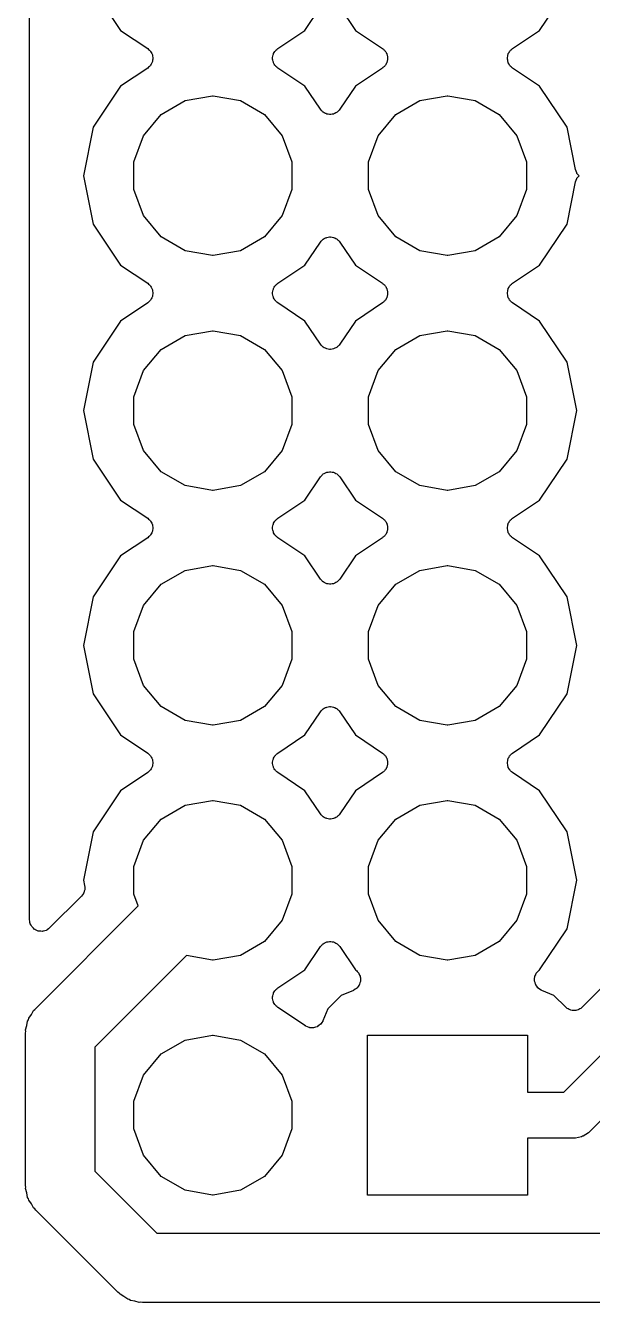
# Model space of a CAD drawing. Extents: x 99.6 to 135.3, y -116.3 to -28.5.
# Drawn here: x 99.57 to 105.71, y -116.33 to -102.52 of the extents above; entities that cross this region are included whole.
import ezdxf

# ---------------------------------------------------------------- set-up
doc = ezdxf.new("R2010")
doc.units = 0
doc.header["$MEASUREMENT"] = 0
doc.layers.add('BLACK', color=7, linetype='CONTINUOUS')

msp = doc.modelspace()

# ---------------------------------------------------------------- linework, layer by layer
at = {"layer": 'Black'}
for p, q in [((99.618, -112.187), (99.618, -28.625)), ((100.306, -102.124), (100.603, -102.568)), ((105.137, -102.568), (105.434, -102.124)), ((102.597, -102.568), (102.764, -102.318)), ((102.976, -102.318), (103.143, -102.568)), ((100.603, -102.568), (100.896, -102.764)), ((102.304, -102.764), (102.597, -102.568)), ((103.143, -102.568), (103.436, -102.764)), ((104.844, -102.764), (105.137, -102.568)), ((100.896, -102.764), (100.906, -102.774)), ((100.906, -102.774), (100.917, -102.782)), ((100.917, -102.782), (100.922, -102.789)), ((100.922, -102.789), (100.928, -102.795)), ((100.928, -102.795), (100.934, -102.807)), ((100.934, -102.807), (100.942, -102.819)), ((100.942, -102.819), (100.944, -102.827)), ((100.944, -102.827), (100.948, -102.834)), ((100.948, -102.834), (100.949, -102.848)), ((100.949, -102.848), (100.952, -102.862)), ((100.952, -102.878), (100.949, -102.892)), ((100.952, -102.862), (100.952, -102.87)), ((100.952, -102.87), (100.952, -102.878)), ((102.248, -102.862), (102.251, -102.848)), ((102.248, -102.87), (102.248, -102.862)), ((102.248, -102.878), (102.248, -102.87)), ((102.251, -102.892), (102.248, -102.878)), ((102.251, -102.848), (102.252, -102.834)), ((102.252, -102.834), (102.256, -102.827)), ((102.256, -102.827), (102.258, -102.819)), ((102.258, -102.819), (102.266, -102.807)), ((102.266, -102.807), (102.272, -102.795)), ((102.272, -102.795), (102.278, -102.789)), ((102.278, -102.789), (102.283, -102.782)), ((102.283, -102.782), (102.294, -102.774)), ((102.294, -102.774), (102.304, -102.764)), ((103.436, -102.764), (103.441, -102.769)), ((103.441, -102.769), (103.447, -102.773)), ((103.447, -102.773), (103.452, -102.778)), ((103.452, -102.778), (103.457, -102.782)), ((103.457, -102.782), (103.462, -102.789)), ((103.462, -102.789), (103.468, -102.795)), ((103.468, -102.795), (103.471, -102.801)), ((103.471, -102.801), (103.476, -102.806)), ((103.476, -102.806), (103.478, -102.813)), ((103.478, -102.813), (103.482, -102.819)), ((103.482, -102.819), (103.484, -102.827)), ((103.484, -102.827), (103.488, -102.834)), ((103.488, -102.834), (103.488, -102.841)), ((103.488, -102.841), (103.491, -102.848)), ((103.491, -102.848), (103.491, -102.855)), ((103.491, -102.855), (103.492, -102.862)), ((103.492, -102.878), (103.491, -102.885)), ((103.492, -102.862), (103.492, -102.87)), ((103.492, -102.87), (103.492, -102.878)), ((104.788, -102.862), (104.791, -102.848)), ((104.788, -102.87), (104.788, -102.862)), ((104.788, -102.878), (104.788, -102.87)), ((104.791, -102.892), (104.788, -102.878)), ((104.791, -102.848), (104.792, -102.834)), ((104.792, -102.834), (104.796, -102.827)), ((104.796, -102.827), (104.798, -102.819)), ((104.798, -102.819), (104.806, -102.807)), ((104.806, -102.807), (104.812, -102.795)), ((104.812, -102.795), (104.818, -102.789)), ((104.818, -102.789), (104.823, -102.782)), ((104.823, -102.782), (104.834, -102.774)), ((104.834, -102.774), (104.844, -102.764)), ((100.896, -102.976), (100.603, -103.172)), ((100.906, -102.966), (100.896, -102.976)), ((100.917, -102.958), (100.906, -102.966)), ((100.922, -102.951), (100.917, -102.958)), ((100.928, -102.945), (100.922, -102.951)), ((100.934, -102.933), (100.928, -102.945)), ((100.942, -102.921), (100.934, -102.933)), ((100.944, -102.913), (100.942, -102.921)), ((100.948, -102.906), (100.944, -102.913)), ((100.949, -102.892), (100.948, -102.906)), ((102.252, -102.906), (102.251, -102.892)), ((102.256, -102.913), (102.252, -102.906)), ((102.258, -102.921), (102.256, -102.913)), ((102.266, -102.933), (102.258, -102.921)), ((102.272, -102.945), (102.266, -102.933)), ((102.278, -102.951), (102.272, -102.945)), ((102.283, -102.958), (102.278, -102.951)), ((102.294, -102.966), (102.283, -102.958)), ((102.304, -102.976), (102.294, -102.966)), ((102.597, -103.172), (102.304, -102.976)), ((103.436, -102.976), (103.143, -103.172)), ((103.441, -102.971), (103.436, -102.976)), ((103.447, -102.967), (103.441, -102.971)), ((103.452, -102.962), (103.447, -102.967)), ((103.457, -102.958), (103.452, -102.962)), ((103.462, -102.951), (103.457, -102.958)), ((103.468, -102.945), (103.462, -102.951)), ((103.471, -102.939), (103.468, -102.945)), ((103.476, -102.933), (103.471, -102.939)), ((103.478, -102.927), (103.476, -102.933)), ((103.482, -102.921), (103.478, -102.927)), ((103.484, -102.913), (103.482, -102.921)), ((103.488, -102.906), (103.484, -102.913)), ((103.491, -102.892), (103.488, -102.899)), ((103.488, -102.899), (103.488, -102.906)), ((103.491, -102.885), (103.491, -102.892)), ((104.792, -102.906), (104.791, -102.892)), ((104.796, -102.913), (104.792, -102.906)), ((104.798, -102.921), (104.796, -102.913)), ((104.806, -102.933), (104.798, -102.921)), ((104.812, -102.945), (104.806, -102.933)), ((104.818, -102.951), (104.812, -102.945)), ((104.823, -102.958), (104.818, -102.951)), ((104.834, -102.966), (104.823, -102.958)), ((104.844, -102.976), (104.834, -102.966)), ((105.137, -103.172), (104.844, -102.976)), ((100.603, -103.172), (100.306, -103.616)), ((101.301, -103.328), (101.597, -103.276)), ((101.597, -103.276), (101.603, -103.276)), ((101.603, -103.276), (101.899, -103.328)), ((102.764, -103.422), (102.597, -103.172)), ((103.143, -103.172), (102.976, -103.422)), ((103.841, -103.328), (104.137, -103.276)), ((104.137, -103.276), (104.143, -103.276)), ((104.143, -103.276), (104.439, -103.328)), ((105.434, -103.616), (105.137, -103.172)), ((101.042, -103.478), (101.301, -103.328)), ((101.899, -103.328), (102.158, -103.478)), ((102.774, -103.432), (102.764, -103.422)), ((102.782, -103.443), (102.774, -103.432)), ((102.966, -103.432), (102.958, -103.443)), ((102.976, -103.422), (102.966, -103.432)), ((103.582, -103.478), (103.841, -103.328)), ((104.439, -103.328), (104.698, -103.478)), ((100.849, -103.708), (101.042, -103.478)), ((102.158, -103.478), (102.351, -103.708)), ((102.789, -103.448), (102.782, -103.443)), ((102.795, -103.454), (102.789, -103.448)), ((102.807, -103.46), (102.795, -103.454)), ((102.819, -103.467), (102.807, -103.46)), ((102.827, -103.469), (102.819, -103.467)), ((102.834, -103.473), (102.827, -103.469)), ((102.848, -103.475), (102.834, -103.473)), ((102.862, -103.478), (102.848, -103.475)), ((102.87, -103.477), (102.862, -103.478)), ((102.878, -103.478), (102.87, -103.477)), ((102.892, -103.475), (102.878, -103.478)), ((102.906, -103.473), (102.892, -103.475)), ((102.913, -103.469), (102.906, -103.473)), ((102.921, -103.467), (102.913, -103.469)), ((102.933, -103.46), (102.921, -103.467)), ((102.945, -103.454), (102.933, -103.46)), ((102.951, -103.448), (102.945, -103.454)), ((102.958, -103.443), (102.951, -103.448)), ((103.389, -103.708), (103.582, -103.478)), ((104.698, -103.478), (104.891, -103.708)), ((100.306, -103.616), (100.202, -104.14)), ((100.746, -103.99), (100.849, -103.708)), ((102.351, -103.708), (102.454, -103.99)), ((103.286, -103.99), (103.389, -103.708)), ((104.891, -103.708), (104.994, -103.99)), ((105.525, -104.074), (105.434, -103.616)), ((100.746, -104.29), (100.746, -103.99)), ((102.454, -103.99), (102.454, -104.29)), ((103.286, -104.29), (103.286, -103.99)), ((104.994, -103.99), (104.994, -104.29)), ((105.532, -104.092), (105.525, -104.074)), ((105.538, -104.11), (105.532, -104.092)), ((105.54, -104.112), (105.538, -104.11)), ((105.541, -104.115), (105.54, -104.112)), ((105.554, -104.129), (105.541, -104.115)), ((100.202, -104.14), (100.306, -104.664)), ((105.434, -104.664), (105.525, -104.206)), ((105.525, -104.206), (105.532, -104.188)), ((105.532, -104.188), (105.538, -104.17)), ((105.538, -104.17), (105.54, -104.168)), ((105.54, -104.168), (105.541, -104.165)), ((105.541, -104.165), (105.554, -104.151)), ((105.563, -104.14), (105.554, -104.129)), ((105.554, -104.151), (105.563, -104.14)), ((100.849, -104.572), (100.746, -104.29)), ((102.454, -104.29), (102.351, -104.572)), ((103.389, -104.572), (103.286, -104.29)), ((104.994, -104.29), (104.891, -104.572)), ((100.306, -104.664), (100.603, -105.108)), ((101.042, -104.802), (100.849, -104.572)), ((102.351, -104.572), (102.158, -104.802)), ((103.582, -104.802), (103.389, -104.572)), ((104.891, -104.572), (104.698, -104.802)), ((105.137, -105.108), (105.434, -104.664)), ((101.301, -104.952), (101.042, -104.802)), ((102.158, -104.802), (101.899, -104.952)), ((102.807, -104.82), (102.819, -104.813)), ((102.819, -104.813), (102.827, -104.811)), ((102.827, -104.811), (102.834, -104.807)), ((102.834, -104.807), (102.848, -104.805)), ((102.848, -104.805), (102.862, -104.802)), ((102.862, -104.802), (102.87, -104.803)), ((102.87, -104.803), (102.878, -104.802)), ((102.878, -104.802), (102.892, -104.805)), ((102.892, -104.805), (102.906, -104.807)), ((102.906, -104.807), (102.913, -104.811)), ((102.913, -104.811), (102.921, -104.813)), ((102.921, -104.813), (102.933, -104.82)), ((103.841, -104.952), (103.582, -104.802)), ((104.698, -104.802), (104.439, -104.952)), ((101.597, -105.004), (101.301, -104.952)), ((101.899, -104.952), (101.603, -105.004)), ((102.597, -105.108), (102.764, -104.858)), ((102.764, -104.858), (102.774, -104.848)), ((102.774, -104.848), (102.782, -104.837)), ((102.782, -104.837), (102.789, -104.832)), ((102.789, -104.832), (102.795, -104.826)), ((102.795, -104.826), (102.807, -104.82)), ((102.933, -104.82), (102.945, -104.826)), ((102.945, -104.826), (102.951, -104.832)), ((102.951, -104.832), (102.958, -104.837)), ((102.958, -104.837), (102.966, -104.848)), ((102.966, -104.848), (102.976, -104.858)), ((102.976, -104.858), (103.143, -105.108)), ((104.137, -105.004), (103.841, -104.952)), ((104.439, -104.952), (104.143, -105.004)), ((101.603, -105.004), (101.597, -105.004)), ((104.143, -105.004), (104.137, -105.004)), ((100.603, -105.108), (100.896, -105.304)), ((102.304, -105.304), (102.597, -105.108)), ((103.143, -105.108), (103.436, -105.304)), ((104.844, -105.304), (105.137, -105.108)), ((100.896, -105.304), (100.906, -105.314)), ((100.906, -105.314), (100.917, -105.322)), ((100.917, -105.322), (100.922, -105.329)), ((100.922, -105.329), (100.928, -105.335)), ((100.928, -105.335), (100.934, -105.347)), ((100.934, -105.347), (100.942, -105.359)), ((100.942, -105.359), (100.944, -105.367)), ((100.944, -105.367), (100.948, -105.374)), ((102.252, -105.374), (102.256, -105.367)), ((102.256, -105.367), (102.258, -105.359)), ((102.258, -105.359), (102.266, -105.347)), ((102.266, -105.347), (102.272, -105.335)), ((102.272, -105.335), (102.278, -105.329)), ((102.278, -105.329), (102.283, -105.322)), ((102.283, -105.322), (102.294, -105.314)), ((102.294, -105.314), (102.304, -105.304)), ((103.436, -105.304), (103.441, -105.309)), ((103.441, -105.309), (103.447, -105.313)), ((103.447, -105.313), (103.452, -105.318)), ((103.452, -105.318), (103.457, -105.322)), ((103.457, -105.322), (103.462, -105.329)), ((103.462, -105.329), (103.468, -105.335)), ((103.468, -105.335), (103.471, -105.341)), ((103.471, -105.341), (103.476, -105.346)), ((103.476, -105.346), (103.478, -105.353)), ((103.478, -105.353), (103.482, -105.359)), ((103.482, -105.359), (103.484, -105.367)), ((103.484, -105.367), (103.488, -105.374)), ((104.792, -105.374), (104.796, -105.367)), ((104.796, -105.367), (104.798, -105.359)), ((104.798, -105.359), (104.806, -105.347)), ((104.806, -105.347), (104.812, -105.335)), ((104.812, -105.335), (104.818, -105.329)), ((104.818, -105.329), (104.823, -105.322)), ((104.823, -105.322), (104.834, -105.314)), ((104.834, -105.314), (104.844, -105.304)), ((100.906, -105.506), (100.896, -105.516)), ((100.917, -105.498), (100.906, -105.506)), ((100.922, -105.491), (100.917, -105.498)), ((100.928, -105.485), (100.922, -105.491)), ((100.934, -105.473), (100.928, -105.485)), ((100.942, -105.461), (100.934, -105.473)), ((100.944, -105.453), (100.942, -105.461)), ((100.948, -105.446), (100.944, -105.453)), ((100.948, -105.374), (100.949, -105.388)), ((100.949, -105.432), (100.948, -105.446)), ((100.949, -105.388), (100.952, -105.402)), ((100.952, -105.418), (100.949, -105.432)), ((100.952, -105.402), (100.952, -105.41)), ((100.952, -105.41), (100.952, -105.418)), ((102.248, -105.402), (102.251, -105.388)), ((102.248, -105.41), (102.248, -105.402)), ((102.248, -105.418), (102.248, -105.41)), ((102.251, -105.432), (102.248, -105.418)), ((102.251, -105.388), (102.252, -105.374)), ((102.252, -105.446), (102.251, -105.432)), ((102.256, -105.453), (102.252, -105.446)), ((102.258, -105.461), (102.256, -105.453)), ((102.266, -105.473), (102.258, -105.461)), ((102.272, -105.485), (102.266, -105.473)), ((102.278, -105.491), (102.272, -105.485)), ((102.283, -105.498), (102.278, -105.491)), ((102.294, -105.506), (102.283, -105.498)), ((102.304, -105.516), (102.294, -105.506)), ((103.447, -105.507), (103.441, -105.511)), ((103.452, -105.502), (103.447, -105.507)), ((103.457, -105.498), (103.452, -105.502)), ((103.462, -105.491), (103.457, -105.498)), ((103.468, -105.485), (103.462, -105.491)), ((103.471, -105.479), (103.468, -105.485)), ((103.476, -105.474), (103.471, -105.479)), ((103.478, -105.467), (103.476, -105.474)), ((103.482, -105.461), (103.478, -105.467)), ((103.484, -105.453), (103.482, -105.461)), ((103.488, -105.446), (103.484, -105.453)), ((103.488, -105.374), (103.488, -105.381)), ((103.488, -105.381), (103.491, -105.388)), ((103.491, -105.432), (103.488, -105.439)), ((103.488, -105.439), (103.488, -105.446)), ((103.491, -105.388), (103.491, -105.395)), ((103.491, -105.395), (103.492, -105.402)), ((103.492, -105.418), (103.491, -105.425)), ((103.491, -105.425), (103.491, -105.432)), ((103.492, -105.402), (103.492, -105.41)), ((103.492, -105.41), (103.492, -105.418)), ((104.788, -105.402), (104.791, -105.388)), ((104.788, -105.41), (104.788, -105.402)), ((104.788, -105.418), (104.788, -105.41)), ((104.791, -105.432), (104.788, -105.418)), ((104.791, -105.388), (104.792, -105.374)), ((104.792, -105.446), (104.791, -105.432)), ((104.796, -105.453), (104.792, -105.446)), ((104.798, -105.461), (104.796, -105.453)), ((104.806, -105.473), (104.798, -105.461)), ((104.812, -105.485), (104.806, -105.473)), ((104.818, -105.491), (104.812, -105.485)), ((104.823, -105.498), (104.818, -105.491)), ((104.834, -105.506), (104.823, -105.498)), ((104.844, -105.516), (104.834, -105.506)), ((100.896, -105.516), (100.603, -105.712)), ((102.597, -105.712), (102.304, -105.516)), ((103.436, -105.516), (103.143, -105.712)), ((103.441, -105.511), (103.436, -105.516)), ((105.137, -105.712), (104.844, -105.516)), ((100.603, -105.712), (100.306, -106.156)), ((102.764, -105.962), (102.597, -105.712)), ((103.143, -105.712), (102.976, -105.962)), ((105.434, -106.156), (105.137, -105.712)), ((101.042, -106.018), (101.301, -105.868)), ((101.301, -105.868), (101.597, -105.816)), ((101.597, -105.816), (101.603, -105.816)), ((101.603, -105.816), (101.899, -105.868)), ((101.899, -105.868), (102.158, -106.018)), ((103.582, -106.018), (103.841, -105.868)), ((103.841, -105.868), (104.137, -105.816)), ((104.137, -105.816), (104.143, -105.816)), ((104.143, -105.816), (104.439, -105.868)), ((104.439, -105.868), (104.698, -106.018)), ((100.849, -106.248), (101.042, -106.018)), ((102.158, -106.018), (102.351, -106.248)), ((102.774, -105.972), (102.764, -105.962)), ((102.782, -105.983), (102.774, -105.972)), ((102.789, -105.988), (102.782, -105.983)), ((102.795, -105.994), (102.789, -105.988)), ((102.807, -106), (102.795, -105.994)), ((102.819, -106.007), (102.807, -106)), ((102.827, -106.009), (102.819, -106.007)), ((102.834, -106.013), (102.827, -106.009)), ((102.848, -106.015), (102.834, -106.013)), ((102.862, -106.018), (102.848, -106.015)), ((102.87, -106.017), (102.862, -106.018)), ((102.878, -106.018), (102.87, -106.017)), ((102.892, -106.015), (102.878, -106.018)), ((102.906, -106.013), (102.892, -106.015)), ((102.913, -106.009), (102.906, -106.013)), ((102.921, -106.007), (102.913, -106.009)), ((102.933, -106), (102.921, -106.007)), ((102.945, -105.994), (102.933, -106)), ((102.951, -105.988), (102.945, -105.994)), ((102.958, -105.983), (102.951, -105.988)), ((102.966, -105.972), (102.958, -105.983)), ((102.976, -105.962), (102.966, -105.972)), ((103.389, -106.248), (103.582, -106.018)), ((104.698, -106.018), (104.891, -106.248)), ((100.306, -106.156), (100.202, -106.68)), ((105.538, -106.68), (105.434, -106.156)), ((100.746, -106.53), (100.849, -106.248)), ((102.351, -106.248), (102.454, -106.53)), ((103.286, -106.53), (103.389, -106.248)), ((104.891, -106.248), (104.994, -106.53)), ((100.746, -106.83), (100.746, -106.53)), ((102.454, -106.53), (102.454, -106.83)), ((103.286, -106.83), (103.286, -106.53)), ((104.994, -106.53), (104.994, -106.83)), ((100.202, -106.68), (100.306, -107.204)), ((105.434, -107.204), (105.538, -106.68)), ((100.849, -107.112), (100.746, -106.83)), ((102.454, -106.83), (102.351, -107.112)), ((103.389, -107.112), (103.286, -106.83)), ((104.994, -106.83), (104.891, -107.112)), ((101.042, -107.342), (100.849, -107.112)), ((102.351, -107.112), (102.158, -107.342)), ((103.582, -107.342), (103.389, -107.112)), ((104.891, -107.112), (104.698, -107.342)), ((100.306, -107.204), (100.603, -107.648)), ((105.137, -107.648), (105.434, -107.204)), ((101.301, -107.492), (101.042, -107.342)), ((102.158, -107.342), (101.899, -107.492)), ((102.597, -107.648), (102.764, -107.398)), ((102.764, -107.398), (102.774, -107.388)), ((102.774, -107.388), (102.782, -107.377)), ((102.782, -107.377), (102.789, -107.372)), ((102.789, -107.372), (102.795, -107.366)), ((102.795, -107.366), (102.807, -107.36)), ((102.807, -107.36), (102.819, -107.353)), ((102.819, -107.353), (102.827, -107.351)), ((102.827, -107.351), (102.834, -107.347)), ((102.834, -107.347), (102.848, -107.345)), ((102.848, -107.345), (102.862, -107.342)), ((102.862, -107.342), (102.87, -107.343)), ((102.87, -107.343), (102.878, -107.342)), ((102.878, -107.342), (102.892, -107.345)), ((102.892, -107.345), (102.906, -107.347)), ((102.906, -107.347), (102.913, -107.351)), ((102.913, -107.351), (102.921, -107.353)), ((102.921, -107.353), (102.933, -107.36)), ((102.933, -107.36), (102.945, -107.366)), ((102.945, -107.366), (102.951, -107.372)), ((102.951, -107.372), (102.958, -107.377)), ((102.958, -107.377), (102.966, -107.388)), ((102.966, -107.388), (102.976, -107.398)), ((102.976, -107.398), (103.143, -107.648)), ((103.841, -107.492), (103.582, -107.342)), ((104.698, -107.342), (104.439, -107.492)), ((101.597, -107.544), (101.301, -107.492)), ((101.603, -107.544), (101.597, -107.544)), ((101.899, -107.492), (101.603, -107.544)), ((104.137, -107.544), (103.841, -107.492)), ((104.143, -107.544), (104.137, -107.544)), ((104.439, -107.492), (104.143, -107.544)), ((100.603, -107.648), (100.896, -107.844)), ((102.304, -107.844), (102.597, -107.648)), ((103.143, -107.648), (103.436, -107.844)), ((104.844, -107.844), (105.137, -107.648)), ((100.896, -107.844), (100.906, -107.854)), ((100.906, -107.854), (100.917, -107.862)), ((102.283, -107.862), (102.294, -107.854)), ((102.294, -107.854), (102.304, -107.844)), ((103.436, -107.844), (103.441, -107.849)), ((103.441, -107.849), (103.447, -107.853)), ((103.447, -107.853), (103.452, -107.858)), ((104.823, -107.862), (104.834, -107.854)), ((104.834, -107.854), (104.844, -107.844)), ((100.917, -107.862), (100.922, -107.869)), ((100.922, -107.869), (100.928, -107.875)), ((100.928, -107.875), (100.934, -107.887)), ((100.934, -107.887), (100.942, -107.899)), ((100.942, -107.899), (100.944, -107.907)), ((100.944, -107.993), (100.942, -108.001)), ((100.944, -107.907), (100.948, -107.914)), ((100.948, -107.986), (100.944, -107.993)), ((100.948, -107.914), (100.949, -107.928)), ((100.949, -107.972), (100.948, -107.986)), ((100.949, -107.928), (100.952, -107.942)), ((100.952, -107.958), (100.949, -107.972)), ((100.952, -107.942), (100.952, -107.95)), ((100.952, -107.95), (100.952, -107.958)), ((102.248, -107.942), (102.251, -107.928)), ((102.248, -107.95), (102.248, -107.942)), ((102.248, -107.958), (102.248, -107.95)), ((102.251, -107.972), (102.248, -107.958)), ((102.251, -107.928), (102.252, -107.914)), ((102.252, -107.986), (102.251, -107.972)), ((102.252, -107.914), (102.256, -107.907)), ((102.256, -107.993), (102.252, -107.986)), ((102.256, -107.907), (102.258, -107.899)), ((102.258, -108.001), (102.256, -107.993)), ((102.258, -107.899), (102.266, -107.887)), ((102.266, -107.887), (102.272, -107.875)), ((102.272, -107.875), (102.278, -107.869)), ((102.278, -107.869), (102.283, -107.862)), ((103.452, -107.858), (103.457, -107.862)), ((103.457, -107.862), (103.462, -107.869)), ((103.462, -107.869), (103.468, -107.875)), ((103.468, -107.875), (103.471, -107.881)), ((103.471, -107.881), (103.476, -107.886)), ((103.476, -107.886), (103.478, -107.893)), ((103.478, -107.893), (103.482, -107.899)), ((103.482, -107.899), (103.484, -107.907)), ((103.484, -107.993), (103.482, -108.001)), ((103.484, -107.907), (103.488, -107.914)), ((103.488, -107.986), (103.484, -107.993)), ((103.488, -107.914), (103.488, -107.921)), ((103.488, -107.921), (103.491, -107.928)), ((103.491, -107.972), (103.488, -107.979)), ((103.488, -107.979), (103.488, -107.986)), ((103.491, -107.928), (103.491, -107.935)), ((103.491, -107.935), (103.492, -107.942)), ((103.492, -107.958), (103.491, -107.965)), ((103.491, -107.965), (103.491, -107.972)), ((103.492, -107.942), (103.492, -107.95)), ((103.492, -107.95), (103.492, -107.958)), ((104.788, -107.942), (104.791, -107.928)), ((104.788, -107.95), (104.788, -107.942)), ((104.788, -107.958), (104.788, -107.95)), ((104.791, -107.972), (104.788, -107.958)), ((104.791, -107.928), (104.792, -107.914)), ((104.792, -107.986), (104.791, -107.972)), ((104.792, -107.914), (104.796, -107.907)), ((104.796, -107.993), (104.792, -107.986)), ((104.796, -107.907), (104.798, -107.899)), ((104.798, -108.001), (104.796, -107.993)), ((104.798, -107.899), (104.806, -107.887)), ((104.806, -107.887), (104.812, -107.875)), ((104.812, -107.875), (104.818, -107.869)), ((104.818, -107.869), (104.823, -107.862)), ((100.896, -108.056), (100.603, -108.252)), ((100.906, -108.046), (100.896, -108.056)), ((100.917, -108.038), (100.906, -108.046)), ((100.922, -108.031), (100.917, -108.038)), ((100.928, -108.025), (100.922, -108.031)), ((100.934, -108.013), (100.928, -108.025)), ((100.942, -108.001), (100.934, -108.013)), ((102.266, -108.013), (102.258, -108.001)), ((102.272, -108.025), (102.266, -108.013)), ((102.278, -108.031), (102.272, -108.025)), ((102.283, -108.038), (102.278, -108.031)), ((102.294, -108.046), (102.283, -108.038)), ((102.304, -108.056), (102.294, -108.046)), ((102.597, -108.252), (102.304, -108.056)), ((103.436, -108.056), (103.143, -108.252)), ((103.441, -108.051), (103.436, -108.056)), ((103.447, -108.047), (103.441, -108.051)), ((103.452, -108.042), (103.447, -108.047)), ((103.457, -108.038), (103.452, -108.042)), ((103.462, -108.031), (103.457, -108.038)), ((103.468, -108.025), (103.462, -108.031)), ((103.471, -108.019), (103.468, -108.025)), ((103.476, -108.013), (103.471, -108.019)), ((103.478, -108.007), (103.476, -108.013)), ((103.482, -108.001), (103.478, -108.007)), ((104.806, -108.013), (104.798, -108.001)), ((104.812, -108.025), (104.806, -108.013)), ((104.818, -108.031), (104.812, -108.025)), ((104.823, -108.038), (104.818, -108.031)), ((104.834, -108.046), (104.823, -108.038)), ((104.844, -108.056), (104.834, -108.046)), ((105.137, -108.252), (104.844, -108.056)), ((100.603, -108.252), (100.306, -108.696)), ((102.764, -108.502), (102.597, -108.252)), ((103.143, -108.252), (102.976, -108.502)), ((105.434, -108.696), (105.137, -108.252)), ((101.042, -108.558), (101.301, -108.408)), ((101.301, -108.408), (101.597, -108.356)), ((101.597, -108.356), (101.603, -108.356)), ((101.603, -108.356), (101.899, -108.408)), ((101.899, -108.408), (102.158, -108.558)), ((103.582, -108.558), (103.841, -108.408)), ((103.841, -108.408), (104.137, -108.356)), ((104.137, -108.356), (104.143, -108.356)), ((104.143, -108.356), (104.439, -108.408)), ((104.439, -108.408), (104.698, -108.558)), ((102.774, -108.512), (102.764, -108.502)), ((102.782, -108.523), (102.774, -108.512)), ((102.789, -108.528), (102.782, -108.523)), ((102.795, -108.534), (102.789, -108.528)), ((102.807, -108.54), (102.795, -108.534)), ((102.819, -108.547), (102.807, -108.54)), ((102.933, -108.54), (102.921, -108.547)), ((102.945, -108.534), (102.933, -108.54)), ((102.951, -108.528), (102.945, -108.534)), ((102.958, -108.523), (102.951, -108.528)), ((102.966, -108.512), (102.958, -108.523)), ((102.976, -108.502), (102.966, -108.512)), ((100.849, -108.788), (101.042, -108.558)), ((102.158, -108.558), (102.351, -108.788)), ((102.827, -108.549), (102.819, -108.547)), ((102.834, -108.553), (102.827, -108.549)), ((102.848, -108.555), (102.834, -108.553)), ((102.862, -108.558), (102.848, -108.555)), ((102.87, -108.557), (102.862, -108.558)), ((102.878, -108.558), (102.87, -108.557)), ((102.892, -108.555), (102.878, -108.558)), ((102.906, -108.553), (102.892, -108.555)), ((102.913, -108.549), (102.906, -108.553)), ((102.921, -108.547), (102.913, -108.549)), ((103.389, -108.788), (103.582, -108.558)), ((104.698, -108.558), (104.891, -108.788)), ((100.306, -108.696), (100.202, -109.22)), ((100.746, -109.07), (100.849, -108.788)), ((102.351, -108.788), (102.454, -109.07)), ((103.286, -109.07), (103.389, -108.788)), ((104.891, -108.788), (104.994, -109.07)), ((105.538, -109.22), (105.434, -108.696)), ((100.746, -109.37), (100.746, -109.07)), ((102.454, -109.07), (102.454, -109.37)), ((103.286, -109.37), (103.286, -109.07)), ((104.994, -109.07), (104.994, -109.37)), ((100.202, -109.22), (100.306, -109.744)), ((105.434, -109.744), (105.538, -109.22)), ((100.849, -109.652), (100.746, -109.37)), ((102.454, -109.37), (102.351, -109.652)), ((103.389, -109.652), (103.286, -109.37)), ((104.994, -109.37), (104.891, -109.652)), ((100.306, -109.744), (100.603, -110.188)), ((101.042, -109.882), (100.849, -109.652)), ((102.351, -109.652), (102.158, -109.882)), ((103.582, -109.882), (103.389, -109.652)), ((104.891, -109.652), (104.698, -109.882)), ((105.137, -110.188), (105.434, -109.744)), ((101.301, -110.032), (101.042, -109.882)), ((102.158, -109.882), (101.899, -110.032)), ((102.774, -109.928), (102.782, -109.917)), ((102.782, -109.917), (102.789, -109.912)), ((102.789, -109.912), (102.795, -109.906)), ((102.795, -109.906), (102.807, -109.9)), ((102.807, -109.9), (102.819, -109.893)), ((102.819, -109.893), (102.827, -109.891)), ((102.827, -109.891), (102.834, -109.887)), ((102.834, -109.887), (102.848, -109.885)), ((102.848, -109.885), (102.862, -109.882)), ((102.862, -109.882), (102.87, -109.883)), ((102.87, -109.883), (102.878, -109.882)), ((102.878, -109.882), (102.892, -109.885)), ((102.892, -109.885), (102.906, -109.887)), ((102.906, -109.887), (102.913, -109.891)), ((102.913, -109.891), (102.921, -109.893)), ((102.921, -109.893), (102.933, -109.9)), ((102.933, -109.9), (102.945, -109.906)), ((102.945, -109.906), (102.951, -109.912)), ((102.951, -109.912), (102.958, -109.917)), ((102.958, -109.917), (102.966, -109.928)), ((103.841, -110.032), (103.582, -109.882)), ((104.698, -109.882), (104.439, -110.032)), ((101.597, -110.084), (101.301, -110.032)), ((101.899, -110.032), (101.603, -110.084)), ((102.597, -110.188), (102.764, -109.938)), ((102.764, -109.938), (102.774, -109.928)), ((102.966, -109.928), (102.976, -109.938)), ((102.976, -109.938), (103.143, -110.188)), ((104.137, -110.084), (103.841, -110.032)), ((104.439, -110.032), (104.143, -110.084)), ((100.603, -110.188), (100.896, -110.384)), ((101.603, -110.084), (101.597, -110.084)), ((102.304, -110.384), (102.597, -110.188)), ((103.143, -110.188), (103.436, -110.384)), ((104.143, -110.084), (104.137, -110.084)), ((104.844, -110.384), (105.137, -110.188)), ((100.896, -110.384), (100.906, -110.394)), ((100.906, -110.394), (100.917, -110.402)), ((100.917, -110.402), (100.922, -110.409)), ((100.922, -110.409), (100.928, -110.415)), ((100.928, -110.415), (100.934, -110.427)), ((100.934, -110.427), (100.942, -110.439)), ((100.942, -110.439), (100.944, -110.447)), ((100.944, -110.447), (100.948, -110.454)), ((100.948, -110.454), (100.949, -110.468)), ((100.949, -110.468), (100.952, -110.482)), ((102.248, -110.482), (102.251, -110.468)), ((102.251, -110.468), (102.252, -110.454)), ((102.252, -110.454), (102.256, -110.447)), ((102.256, -110.447), (102.258, -110.439)), ((102.258, -110.439), (102.266, -110.427)), ((102.266, -110.427), (102.272, -110.415)), ((102.272, -110.415), (102.278, -110.409)), ((102.278, -110.409), (102.283, -110.402)), ((102.283, -110.402), (102.294, -110.394)), ((102.294, -110.394), (102.304, -110.384)), ((103.436, -110.384), (103.441, -110.389)), ((103.441, -110.389), (103.447, -110.393)), ((103.447, -110.393), (103.452, -110.398)), ((103.452, -110.398), (103.457, -110.402)), ((103.457, -110.402), (103.462, -110.409)), ((103.462, -110.409), (103.468, -110.415)), ((103.468, -110.415), (103.471, -110.421)), ((103.471, -110.421), (103.476, -110.426)), ((103.476, -110.426), (103.478, -110.433)), ((103.478, -110.433), (103.482, -110.439)), ((103.482, -110.439), (103.484, -110.447)), ((103.484, -110.447), (103.488, -110.454)), ((103.488, -110.454), (103.488, -110.461)), ((103.488, -110.461), (103.491, -110.468)), ((103.491, -110.468), (103.491, -110.475)), ((103.491, -110.475), (103.492, -110.482)), ((104.788, -110.482), (104.791, -110.468)), ((104.791, -110.468), (104.792, -110.454)), ((104.792, -110.454), (104.796, -110.447)), ((104.796, -110.447), (104.798, -110.439)), ((104.798, -110.439), (104.806, -110.427)), ((104.806, -110.427), (104.812, -110.415)), ((104.812, -110.415), (104.818, -110.409)), ((104.818, -110.409), (104.823, -110.402)), ((104.823, -110.402), (104.834, -110.394)), ((104.834, -110.394), (104.844, -110.384)), ((100.896, -110.596), (100.603, -110.792)), ((100.906, -110.586), (100.896, -110.596)), ((100.917, -110.578), (100.906, -110.586)), ((100.922, -110.571), (100.917, -110.578)), ((100.928, -110.565), (100.922, -110.571)), ((100.934, -110.553), (100.928, -110.565)), ((100.942, -110.541), (100.934, -110.553)), ((100.944, -110.533), (100.942, -110.541)), ((100.948, -110.526), (100.944, -110.533)), ((100.949, -110.512), (100.948, -110.526)), ((100.952, -110.498), (100.949, -110.512)), ((100.952, -110.482), (100.952, -110.49)), ((100.952, -110.49), (100.952, -110.498)), ((102.248, -110.49), (102.248, -110.482)), ((102.248, -110.498), (102.248, -110.49)), ((102.251, -110.512), (102.248, -110.498)), ((102.252, -110.526), (102.251, -110.512)), ((102.256, -110.533), (102.252, -110.526)), ((102.258, -110.541), (102.256, -110.533)), ((102.266, -110.553), (102.258, -110.541)), ((102.272, -110.565), (102.266, -110.553)), ((102.278, -110.571), (102.272, -110.565)), ((102.283, -110.578), (102.278, -110.571)), ((102.294, -110.586), (102.283, -110.578)), ((102.304, -110.596), (102.294, -110.586)), ((102.597, -110.792), (102.304, -110.596)), ((103.436, -110.596), (103.143, -110.792)), ((103.441, -110.591), (103.436, -110.596)), ((103.447, -110.587), (103.441, -110.591)), ((103.452, -110.582), (103.447, -110.587)), ((103.457, -110.578), (103.452, -110.582)), ((103.462, -110.571), (103.457, -110.578)), ((103.468, -110.565), (103.462, -110.571)), ((103.471, -110.559), (103.468, -110.565)), ((103.476, -110.553), (103.471, -110.559)), ((103.478, -110.547), (103.476, -110.553)), ((103.482, -110.541), (103.478, -110.547)), ((103.484, -110.533), (103.482, -110.541)), ((103.488, -110.526), (103.484, -110.533)), ((103.491, -110.512), (103.488, -110.519)), ((103.488, -110.519), (103.488, -110.526)), ((103.492, -110.498), (103.491, -110.505)), ((103.491, -110.505), (103.491, -110.512)), ((103.492, -110.482), (103.492, -110.49)), ((103.492, -110.49), (103.492, -110.498)), ((104.788, -110.49), (104.788, -110.482)), ((104.788, -110.498), (104.788, -110.49)), ((104.791, -110.512), (104.788, -110.498)), ((104.792, -110.526), (104.791, -110.512)), ((104.796, -110.533), (104.792, -110.526)), ((104.798, -110.541), (104.796, -110.533)), ((104.806, -110.553), (104.798, -110.541)), ((104.812, -110.565), (104.806, -110.553)), ((104.818, -110.571), (104.812, -110.565)), ((104.823, -110.578), (104.818, -110.571)), ((104.834, -110.586), (104.823, -110.578)), ((104.844, -110.596), (104.834, -110.586)), ((105.137, -110.792), (104.844, -110.596)), ((100.603, -110.792), (100.306, -111.236)), ((102.764, -111.042), (102.597, -110.792)), ((103.143, -110.792), (102.976, -111.042)), ((105.434, -111.236), (105.137, -110.792)), ((101.042, -111.098), (101.301, -110.948)), ((101.301, -110.948), (101.597, -110.896)), ((101.597, -110.896), (101.603, -110.896)), ((101.603, -110.896), (101.899, -110.948)), ((101.899, -110.948), (102.158, -111.098)), ((103.582, -111.098), (103.841, -110.948)), ((103.841, -110.948), (104.137, -110.896)), ((104.137, -110.896), (104.143, -110.896)), ((104.143, -110.896), (104.439, -110.948)), ((104.439, -110.948), (104.698, -111.098)), ((100.849, -111.328), (101.042, -111.098)), ((102.158, -111.098), (102.351, -111.328)), ((102.774, -111.052), (102.764, -111.042)), ((102.782, -111.063), (102.774, -111.052)), ((102.789, -111.068), (102.782, -111.063)), ((102.795, -111.074), (102.789, -111.068)), ((102.807, -111.08), (102.795, -111.074)), ((102.819, -111.087), (102.807, -111.08)), ((102.827, -111.089), (102.819, -111.087)), ((102.834, -111.093), (102.827, -111.089)), ((102.848, -111.095), (102.834, -111.093)), ((102.862, -111.098), (102.848, -111.095)), ((102.87, -111.097), (102.862, -111.098)), ((102.878, -111.098), (102.87, -111.097)), ((102.892, -111.095), (102.878, -111.098)), ((102.906, -111.093), (102.892, -111.095)), ((102.913, -111.089), (102.906, -111.093)), ((102.921, -111.087), (102.913, -111.089)), ((102.933, -111.08), (102.921, -111.087)), ((102.945, -111.074), (102.933, -111.08)), ((102.951, -111.068), (102.945, -111.074)), ((102.958, -111.063), (102.951, -111.068)), ((102.966, -111.052), (102.958, -111.063)), ((102.976, -111.042), (102.966, -111.052)), ((103.389, -111.328), (103.582, -111.098)), ((104.698, -111.098), (104.891, -111.328)), ((100.306, -111.236), (100.202, -111.76)), ((105.538, -111.76), (105.434, -111.236)), ((100.746, -111.61), (100.849, -111.328)), ((102.351, -111.328), (102.454, -111.61)), ((103.286, -111.61), (103.389, -111.328)), ((104.891, -111.328), (104.994, -111.61)), ((107.369, -111.363), (105.598, -113.133)), ((105.4, -114.05), (107.867, -111.583)), ((100.746, -111.91), (100.746, -111.61)), ((102.454, -111.61), (102.454, -111.91)), ((103.286, -111.91), (103.286, -111.61)), ((104.994, -111.61), (104.994, -111.91)), ((100.202, -111.76), (100.213, -111.818)), ((100.213, -111.818), (100.214, -111.836)), ((100.214, -111.836), (100.215, -111.854)), ((100.215, -111.854), (100.214, -111.858)), ((100.214, -111.858), (100.214, -111.862)), ((105.434, -112.284), (105.538, -111.76)), ((100.178, -111.933), (99.8348, -112.276)), ((100.189, -111.918), (100.178, -111.933)), ((100.2, -111.904), (100.189, -111.918)), ((100.201, -111.9), (100.2, -111.904)), ((100.204, -111.897), (100.201, -111.9)), ((100.208, -111.879), (100.204, -111.897)), ((100.214, -111.862), (100.208, -111.879)), ((100.793, -112.037), (100.746, -111.91)), ((102.454, -111.91), (102.351, -112.192)), ((103.389, -112.192), (103.286, -111.91)), ((104.994, -111.91), (104.891, -112.192)), ((99.6838, -113.146), (100.793, -112.037)), ((108.081, -112.076), (105.68, -114.477)), ((99.6209, -112.203), (99.618, -112.187)), ((99.6223, -112.22), (99.6209, -112.203)), ((99.6247, -112.225), (99.6223, -112.22)), ((99.6257, -112.23), (99.6247, -112.225)), ((99.634, -112.244), (99.6257, -112.23)), ((99.641, -112.259), (99.634, -112.244)), ((99.6449, -112.263), (99.641, -112.259)), ((99.6477, -112.268), (99.6449, -112.263)), ((99.6604, -112.279), (99.6477, -112.268)), ((102.351, -112.192), (102.158, -112.422)), ((103.582, -112.422), (103.389, -112.192)), ((104.891, -112.192), (104.698, -112.422)), ((99.6722, -112.291), (99.6604, -112.279)), ((99.6772, -112.293), (99.6722, -112.291)), ((99.6815, -112.297), (99.6772, -112.293)), ((99.6971, -112.302), (99.6815, -112.297)), ((99.7121, -112.309), (99.6971, -112.302)), ((99.7177, -112.31), (99.7121, -112.309)), ((99.7229, -112.312), (99.7177, -112.31)), ((99.7395, -112.312), (99.7229, -112.312)), ((99.7561, -112.313), (99.7395, -112.312)), ((99.7615, -112.312), (99.7561, -112.313)), ((99.7671, -112.312), (99.7615, -112.312)), ((99.7826, -112.306), (99.7671, -112.312)), ((99.7987, -112.302), (99.7826, -112.306)), ((99.8032, -112.299), (99.7987, -112.302)), ((99.8085, -112.297), (99.8032, -112.299)), ((99.8212, -112.286), (99.8085, -112.297)), ((99.8348, -112.276), (99.8212, -112.286)), ((105.137, -112.728), (105.434, -112.284)), ((102.158, -112.422), (101.899, -112.572)), ((102.597, -112.728), (102.764, -112.478)), ((102.764, -112.478), (102.774, -112.468)), ((102.774, -112.468), (102.782, -112.457)), ((102.782, -112.457), (102.789, -112.452)), ((102.789, -112.452), (102.795, -112.446)), ((102.795, -112.446), (102.807, -112.44)), ((102.807, -112.44), (102.819, -112.433)), ((102.819, -112.433), (102.827, -112.431)), ((102.827, -112.431), (102.834, -112.427)), ((102.834, -112.427), (102.848, -112.425)), ((102.848, -112.425), (102.862, -112.422)), ((102.862, -112.422), (102.87, -112.423)), ((102.87, -112.423), (102.878, -112.422)), ((102.878, -112.422), (102.892, -112.425)), ((102.892, -112.425), (102.906, -112.427)), ((102.906, -112.427), (102.913, -112.431)), ((102.913, -112.431), (102.921, -112.433)), ((102.921, -112.433), (102.933, -112.44)), ((102.933, -112.44), (102.945, -112.446)), ((102.945, -112.446), (102.951, -112.452)), ((102.951, -112.452), (102.958, -112.457)), ((102.958, -112.457), (102.966, -112.468)), ((102.966, -112.468), (102.976, -112.478)), ((102.976, -112.478), (103.143, -112.728)), ((103.841, -112.572), (103.582, -112.422)), ((104.698, -112.422), (104.439, -112.572)), ((101.316, -112.574), (100.324, -113.566)), ((101.597, -112.624), (101.316, -112.574)), ((101.603, -112.624), (101.597, -112.624)), ((101.899, -112.572), (101.603, -112.624)), ((104.137, -112.624), (103.841, -112.572)), ((104.143, -112.624), (104.137, -112.624)), ((104.439, -112.572), (104.143, -112.624)), ((102.304, -112.924), (102.597, -112.728)), ((103.143, -112.728), (103.143, -112.728)), ((103.143, -112.728), (103.146, -112.731)), ((103.146, -112.731), (103.149, -112.733)), ((103.149, -112.733), (103.151, -112.735)), ((103.151, -112.735), (103.154, -112.736)), ((103.154, -112.736), (103.163, -112.748)), ((103.163, -112.748), (103.174, -112.759)), ((103.174, -112.759), (103.176, -112.762)), ((103.176, -112.762), (103.179, -112.765)), ((103.179, -112.765), (103.18, -112.768)), ((103.18, -112.768), (103.182, -112.77)), ((103.182, -112.77), (103.187, -112.785)), ((103.187, -112.785), (103.194, -112.798)), ((103.194, -112.798), (103.194, -112.802)), ((103.194, -112.802), (103.196, -112.806)), ((103.196, -112.806), (103.196, -112.809)), ((103.196, -112.809), (103.197, -112.812)), ((103.197, -112.812), (103.197, -112.827)), ((103.197, -112.827), (103.199, -112.842)), ((105.081, -112.842), (105.083, -112.824)), ((105.083, -112.824), (105.084, -112.806)), ((105.084, -112.806), (105.086, -112.802)), ((105.086, -112.798), (105.094, -112.782)), ((105.086, -112.802), (105.086, -112.798)), ((105.094, -112.782), (105.101, -112.765)), ((105.101, -112.765), (105.104, -112.762)), ((105.104, -112.762), (105.106, -112.759)), ((105.106, -112.759), (105.119, -112.746)), ((105.119, -112.746), (105.131, -112.733)), ((105.131, -112.733), (105.134, -112.731)), ((105.134, -112.731), (105.137, -112.728)), ((105.137, -112.728), (105.137, -112.728)), ((102.266, -112.967), (102.272, -112.955)), ((102.272, -112.955), (102.278, -112.949)), ((102.278, -112.949), (102.283, -112.942)), ((102.283, -112.942), (102.294, -112.934)), ((102.294, -112.934), (102.304, -112.924)), ((103.121, -112.951), (102.989, -113.006)), ((103.124, -112.949), (103.121, -112.951)), ((103.128, -112.948), (103.124, -112.949)), ((103.14, -112.939), (103.128, -112.948)), ((103.154, -112.931), (103.14, -112.939)), ((103.155, -112.929), (103.154, -112.931)), ((103.158, -112.927), (103.155, -112.929)), ((103.16, -112.924), (103.158, -112.927)), ((103.164, -112.922), (103.16, -112.924)), ((103.172, -112.909), (103.164, -112.922)), ((103.182, -112.897), (103.172, -112.909)), ((103.183, -112.895), (103.182, -112.897)), ((103.185, -112.892), (103.183, -112.895)), ((103.186, -112.888), (103.185, -112.892)), ((103.188, -112.885), (103.186, -112.888)), ((103.192, -112.87), (103.188, -112.885)), ((103.197, -112.856), (103.192, -112.87)), ((103.198, -112.85), (103.197, -112.853)), ((103.197, -112.853), (103.197, -112.856)), ((103.199, -112.842), (103.198, -112.846)), ((103.198, -112.846), (103.198, -112.85)), ((105.082, -112.846), (105.081, -112.842)), ((105.082, -112.85), (105.082, -112.846)), ((105.087, -112.867), (105.082, -112.85)), ((105.092, -112.885), (105.087, -112.867)), ((105.094, -112.888), (105.092, -112.885)), ((105.095, -112.892), (105.094, -112.888)), ((105.106, -112.907), (105.095, -112.892)), ((105.116, -112.922), (105.106, -112.907)), ((105.12, -112.924), (105.116, -112.922)), ((105.122, -112.927), (105.12, -112.924)), ((105.137, -112.937), (105.122, -112.927)), ((105.152, -112.948), (105.137, -112.937)), ((105.156, -112.949), (105.152, -112.948)), ((105.159, -112.951), (105.156, -112.949)), ((105.291, -113.006), (105.159, -112.951)), ((102.248, -113.022), (102.251, -113.008)), ((102.248, -113.03), (102.248, -113.022)), ((102.248, -113.038), (102.248, -113.03)), ((102.251, -113.052), (102.248, -113.038)), ((102.251, -113.008), (102.252, -112.994)), ((102.252, -113.066), (102.251, -113.052)), ((102.252, -112.994), (102.256, -112.987)), ((102.256, -113.073), (102.252, -113.066)), ((102.256, -112.987), (102.258, -112.979)), ((102.258, -113.081), (102.256, -113.073)), ((102.258, -112.979), (102.266, -112.967)), ((102.266, -113.093), (102.258, -113.081)), ((102.272, -113.105), (102.266, -113.093)), ((102.989, -113.006), (102.846, -113.149)), ((105.419, -113.133), (105.291, -113.006)), ((99.6091, -113.253), (99.6372, -113.212)), ((99.6372, -113.212), (99.6617, -113.17)), ((99.6617, -113.17), (99.6744, -113.159)), ((99.6744, -113.159), (99.6838, -113.146)), ((102.278, -113.111), (102.272, -113.105)), ((102.283, -113.118), (102.278, -113.111)), ((102.294, -113.126), (102.283, -113.118)), ((102.304, -113.136), (102.294, -113.126)), ((102.604, -113.336), (102.304, -113.136)), ((102.846, -113.149), (102.792, -113.279)), ((105.428, -113.14), (105.419, -113.133)), ((105.436, -113.147), (105.428, -113.14)), ((105.446, -113.152), (105.436, -113.147)), ((105.455, -113.158), (105.446, -113.152)), ((105.466, -113.161), (105.455, -113.158)), ((105.476, -113.166), (105.466, -113.161)), ((105.487, -113.167), (105.476, -113.166)), ((105.498, -113.17), (105.487, -113.167)), ((105.509, -113.169), (105.498, -113.17)), ((105.52, -113.17), (105.509, -113.169)), ((105.53, -113.167), (105.52, -113.17)), ((105.541, -113.166), (105.53, -113.167)), ((105.552, -113.161), (105.541, -113.166)), ((105.562, -113.158), (105.552, -113.161)), ((105.571, -113.152), (105.562, -113.158)), ((105.581, -113.147), (105.571, -113.152)), ((105.589, -113.14), (105.581, -113.147)), ((105.598, -113.133), (105.589, -113.14)), ((99.5754, -113.378), (99.5881, -113.331)), ((99.5769, -113.395), (99.5754, -113.378)), ((99.5881, -113.331), (99.5966, -113.283)), ((99.5966, -113.283), (99.6049, -113.268)), ((99.6049, -113.268), (99.6091, -113.253)), ((102.605, -113.337), (102.604, -113.336)), ((102.606, -113.338), (102.605, -113.337)), ((102.625, -113.346), (102.606, -113.338)), ((102.644, -113.354), (102.625, -113.346)), ((102.646, -113.354), (102.644, -113.354)), ((102.647, -113.355), (102.646, -113.354)), ((102.668, -113.355), (102.647, -113.355)), ((102.688, -113.357), (102.668, -113.355)), ((102.69, -113.356), (102.688, -113.357)), ((102.691, -113.356), (102.69, -113.356)), ((102.711, -113.35), (102.691, -113.356)), ((102.731, -113.344), (102.711, -113.35)), ((102.732, -113.344), (102.731, -113.344)), ((102.733, -113.343), (102.732, -113.344)), ((102.749, -113.331), (102.733, -113.343)), ((102.766, -113.318), (102.749, -113.331)), ((102.767, -113.317), (102.766, -113.318)), ((102.768, -113.316), (102.767, -113.317)), ((102.779, -113.299), (102.768, -113.316)), ((102.791, -113.282), (102.779, -113.299)), ((102.792, -113.279), (102.791, -113.28)), ((102.791, -113.28), (102.791, -113.282)), ((99.574, -113.411), (99.5769, -113.395)), ((99.574, -115.062), (99.574, -113.411)), ((101.042, -113.638), (101.301, -113.488)), ((101.301, -113.488), (101.597, -113.436)), ((101.597, -113.436), (101.603, -113.436)), ((101.603, -113.436), (101.899, -113.488)), ((101.899, -113.488), (102.158, -113.638)), ((103.276, -115.164), (103.276, -113.436)), ((103.276, -113.436), (105.004, -113.436)), ((105.004, -113.436), (105.004, -114.05)), ((100.324, -113.566), (100.324, -114.907)), ((100.849, -113.868), (101.042, -113.638)), ((102.158, -113.638), (102.351, -113.868)), ((100.746, -114.15), (100.849, -113.868)), ((102.351, -113.868), (102.454, -114.15)), ((105.004, -114.05), (105.4, -114.05)), ((100.746, -114.45), (100.746, -114.15)), ((102.454, -114.15), (102.454, -114.45)), ((100.849, -114.732), (100.746, -114.45)), ((102.454, -114.45), (102.351, -114.732)), ((105.671, -114.483), (105.664, -114.492)), ((105.68, -114.477), (105.671, -114.483)), ((105.504, -114.55), (105.004, -114.55)), ((105.004, -114.55), (105.004, -115.164)), ((105.514, -114.548), (105.504, -114.55)), ((105.525, -114.549), (105.514, -114.548)), ((105.557, -114.541), (105.525, -114.549)), ((105.589, -114.535), (105.557, -114.541)), ((105.599, -114.529), (105.589, -114.535)), ((105.609, -114.527), (105.599, -114.529)), ((105.636, -114.508), (105.609, -114.527)), ((105.664, -114.492), (105.636, -114.508)), ((101.042, -114.962), (100.849, -114.732)), ((102.351, -114.732), (102.158, -114.962)), ((100.324, -114.907), (100.993, -115.576)), ((101.301, -115.112), (101.042, -114.962)), ((102.158, -114.962), (101.899, -115.112)), ((99.5769, -115.078), (99.574, -115.062)), ((99.5754, -115.095), (99.5769, -115.078)), ((99.5881, -115.142), (99.5754, -115.095)), ((99.5966, -115.19), (99.5881, -115.142)), ((101.597, -115.164), (101.301, -115.112)), ((101.603, -115.164), (101.597, -115.164)), ((101.899, -115.112), (101.603, -115.164)), ((105.004, -115.164), (103.276, -115.164)), ((99.6049, -115.205), (99.5966, -115.19)), ((99.6091, -115.22), (99.6049, -115.205)), ((99.6372, -115.261), (99.6091, -115.22)), ((99.6617, -115.303), (99.6372, -115.261)), ((99.6744, -115.314), (99.6617, -115.303)), ((99.6838, -115.327), (99.6744, -115.314)), ((100.573, -116.216), (99.6838, -115.327)), ((100.993, -115.576), (109.954, -115.576)), ((100.586, -116.226), (100.573, -116.216)), ((100.597, -116.238), (100.586, -116.226)), ((100.639, -116.263), (100.597, -116.238)), ((100.68, -116.291), (100.639, -116.263)), ((100.695, -116.295), (100.68, -116.291)), ((100.71, -116.303), (100.695, -116.295)), ((100.758, -116.312), (100.71, -116.303)), ((100.805, -116.325), (100.758, -116.312)), ((100.822, -116.323), (100.805, -116.325)), ((100.838, -116.326), (100.822, -116.323)), ((110.109, -116.326), (100.838, -116.326))]:
    msp.add_line(p, q, dxfattribs=at)

doc.saveas('drawing.dxf')
